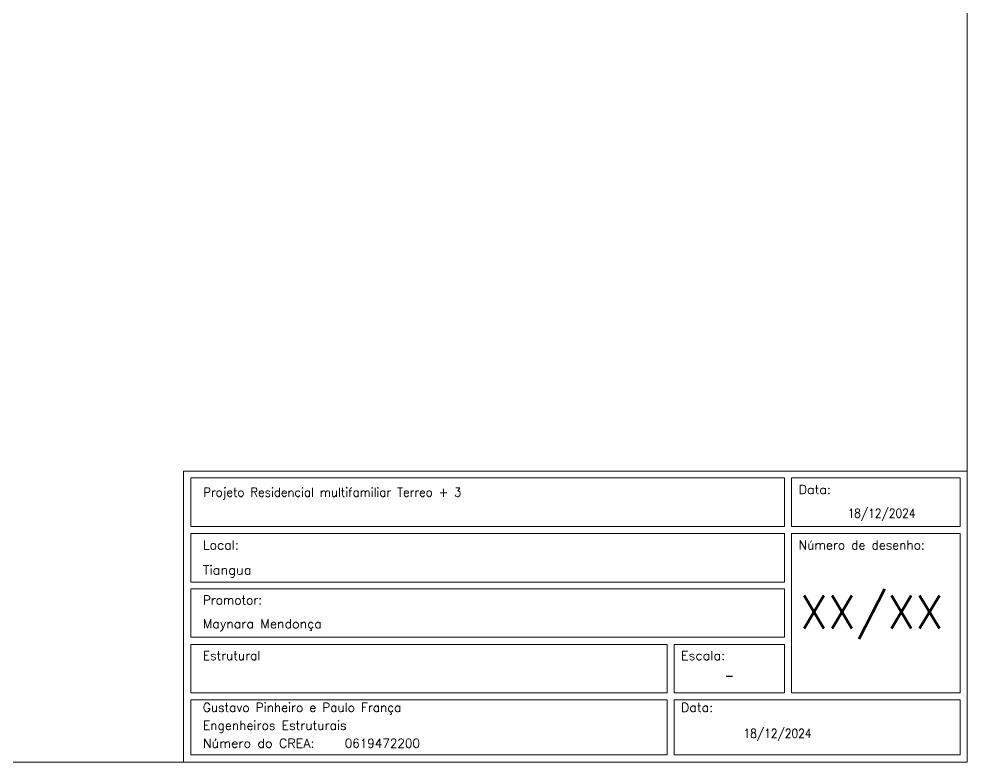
# Model space of a CAD drawing. Header units: metres. Extents: x 0 to 84, y 0 to 59.4.
# Drawn here: x 62.82 to 84, y 0 to 16.6 of the extents above; entities that cross this region are included whole.
import ezdxf
from ezdxf.enums import TextEntityAlignment as Align

# ---------------------------------------------------------------- set-up
doc = ezdxf.new("R2010")
doc.units = ezdxf.units.M
for name, color, linetype, lineweight in [('CYPE', 7, 'Continuous', 0), ('QUAD_BORDA', 1, 'Continuous', 20), ('QUAD_LIMITES', 2, 'Continuous', 0)]:
    doc.layers.add(name, color=color, linetype=linetype, lineweight=lineweight)
doc.styles.add('CYPETXT', font='', dxfattribs={"height": 0.2})
doc.styles.get('CYPETXT').set_extended_font_data('romans')

msp = doc.modelspace()

# ---------------------------------------------------------------- linework, layer by layer
at = {"layer": 'CYPE', "color": 176}
for points in [[(66.5, 0), (84, 0), (84, 6.5), (66.5, 6.5), (66.5, 0)], [(66.66, 5.26), (79.92, 5.26), (79.92, 6.35), (66.66, 6.35), (66.66, 5.26)], [(80.08, 5.26), (83.85, 5.26), (83.85, 6.35), (80.08, 6.35), (80.08, 5.26)], [(66.66, 4.02), (79.92, 4.02), (79.92, 5.11), (66.66, 5.11), (66.66, 4.02)], [(80.08, 1.55), (83.85, 1.55), (83.85, 5.11), (80.08, 5.11), (80.08, 1.55)], [(66.66, 2.79), (79.92, 2.79), (79.92, 3.87), (66.66, 3.87), (66.66, 2.79)], [(66.66, 1.55), (77.3, 1.55), (77.3, 2.63), (66.66, 2.63), (66.66, 1.55)], [(77.46, 1.55), (79.92, 1.55), (79.92, 2.63), (77.46, 2.63), (77.46, 1.55)], [(66.66, 0.16), (77.3, 0.16), (77.3, 1.39), (66.66, 1.39), (66.66, 0.16)], [(77.46, 0.16), (83.85, 0.16), (83.85, 1.39), (77.46, 1.39), (77.46, 0.16)]]:
    msp.add_lwpolyline(points, close=True, dxfattribs=at)
at = {"layer": 'QUAD_BORDA'}
msp.add_lwpolyline([(0, 0), (84, 0), (84, 59.4), (0, 59.4), (0, 0)], close=True, dxfattribs=at)
at = {"layer": 'QUAD_LIMITES'}
msp.add_lwpolyline([(0, 0), (84, 0), (84, 59.4), (0, 59.4), (0, 0)], close=True, dxfattribs=at)

# ---------------------------------------------------------------- texts
at = {"layer": 'CYPE', "color": 16, "style": 'CYPETXT'}
for s, width, p, p2 in [('Data:', 0.917635, (80.24, 5.99), (80.96, 5.99)), ('Local:', 0.920205, (66.93, 4.75), (67.734, 4.75)), ('Número de desenho:', 0.861215, (80.24, 4.75), (83.057, 4.75)), ('Promotor:', 0.877082, (66.93, 3.52), (68.253, 3.52)), ('Escala:', 0.925579, (77.61, 2.28), (78.597, 2.28)), ('Data:', 0.917635, (77.61, 1.12), (78.33, 1.12)), ('Número do CREA:', 0.879624, (66.93, 0.32), (69.423, 0.32))]:
    msp.add_text(s, height=0.2, dxfattribs=dict(at, width=width)).set_placement(p, p2, align=Align.FIT)
at = {"layer": 'CYPE', "color": 216, "style": 'CYPETXT'}
for s, height, width, p, p2 in [('Projeto Residencial multifamiliar Terreo + 3', 0.2, 0.819331, (66.94, 5.93), (72.706, 5.93)), ('18/12/2024', 0.2, 0.769756, (81.334, 5.46), (82.846, 5.46)), ('Tiangua', 0.2, 0.94593, (66.93, 4.19), (68.019, 4.19)), ('XX/XX', 0.733333, 0.89194, (80.264, 2.98667), (83.476, 2.98667)), ('Maynara Mendonça', 0.2, 0.903411, (66.93, 2.99), (69.588, 2.99)), ('Estrutural', 0.2, 0.878156, (66.93, 2.28), (68.217, 2.28)), ('-', 0.4, 0.397358, (78.591, 1.75), (78.789, 1.75)), ('Gustavo Pinheiro e Paulo França', 0.2, 0.846319, (66.93, 1.12), (71.364, 1.12)), ('Engenheiros Estruturais', 0.2, 0.879341, (66.93, 0.72), (70.14, 0.72)), ('18/12/2024', 0.2, 0.769756, (79.01, 0.54), (80.522, 0.54)), ('0619472200', 0.2, 0.872087, (70.1, 0.32), (71.78, 0.32))]:
    msp.add_text(s, height=height, dxfattribs=dict(at, width=width)).set_placement(p, p2, align=Align.FIT)

doc.saveas('drawing.dxf')
